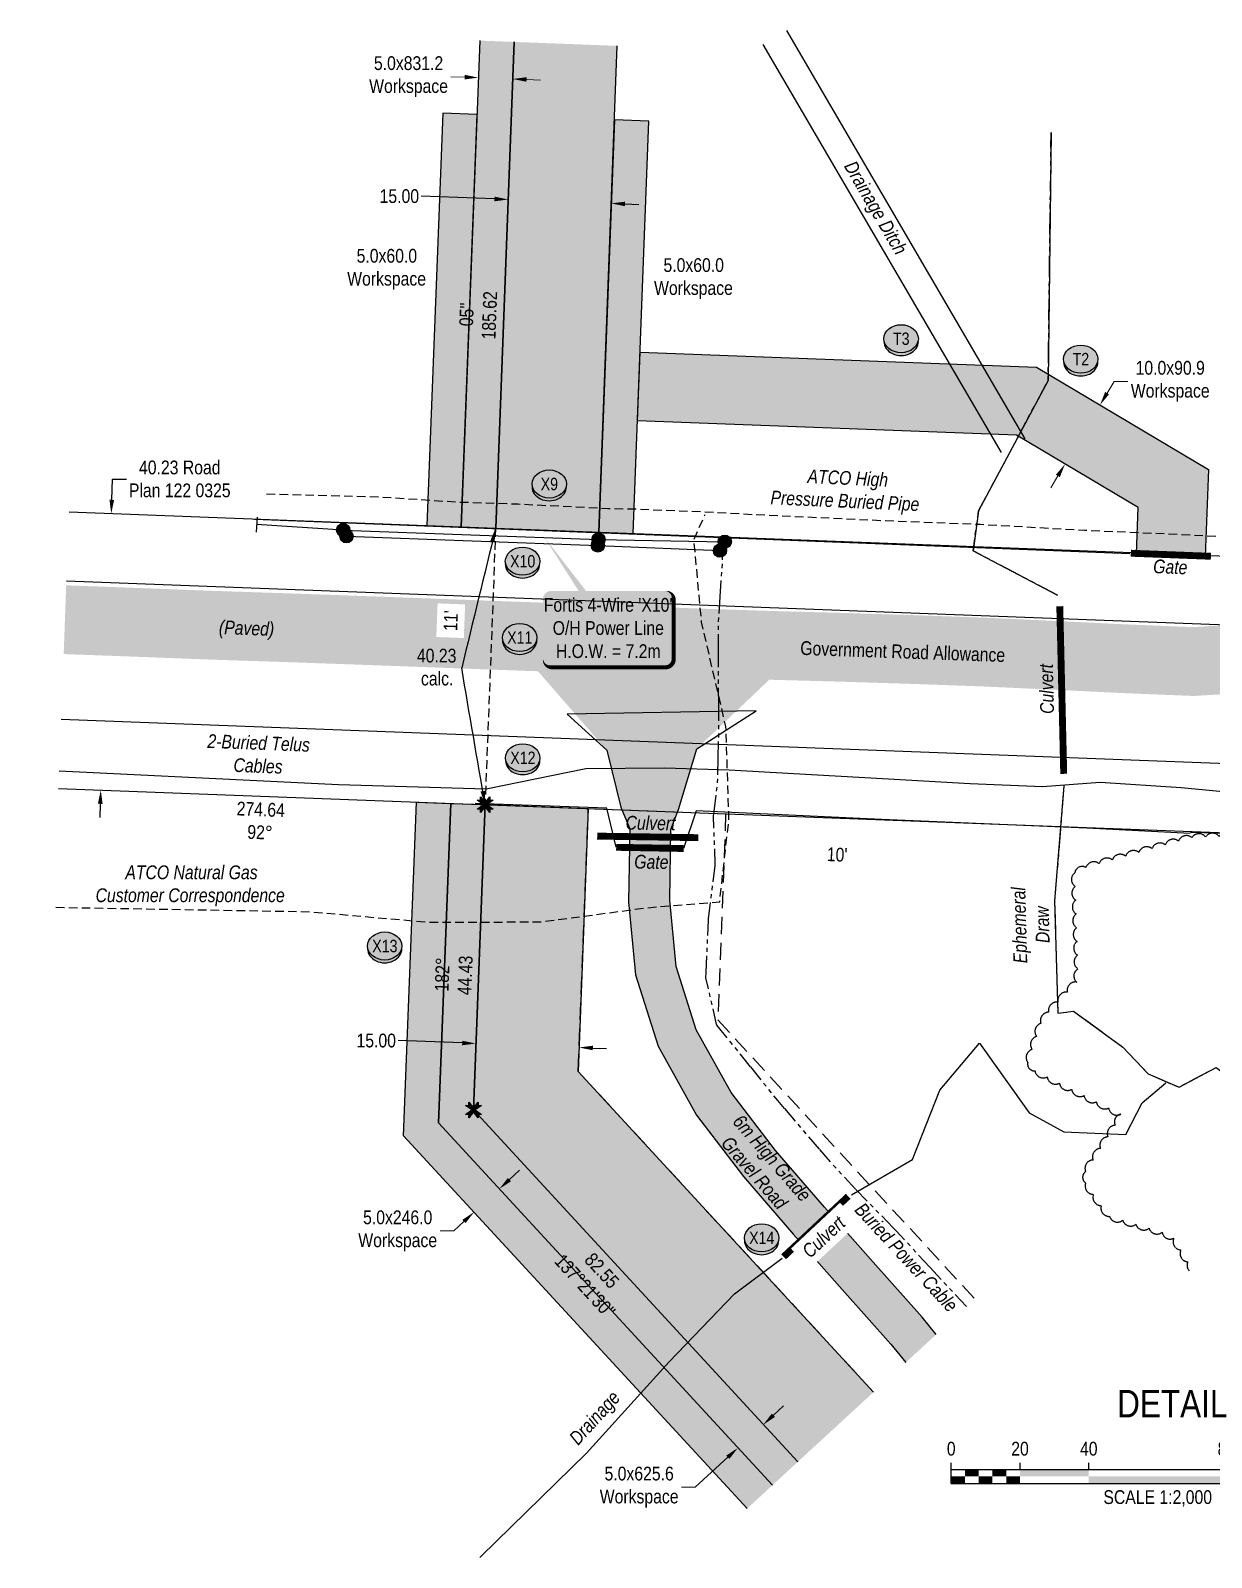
# Model space of a CAD drawing. Extents: x 311053 to 317465, y 5818876 to 5828373.
# Drawn here: x 312486 to 313344, y 5820073 to 5821183 of the extents above; entities that cross this region are included whole.
import ezdxf
from ezdxf.enums import TextEntityAlignment as Align

# ---------------------------------------------------------------- set-up
doc = ezdxf.new("R2010")
doc.units = 0
doc.header["$LTSCALE"] = 5
doc.header["$PDSIZE"] = 0.5
for name, pattern in [('0', [1, 1, 0]), ('foc-ACCESSROAD', [3.75, 2.5, -1.25]), ('foc-TOPO-ephemeral', [6.25, 3.125, -0.625, 0.625, -0.625, 0.625, -0.625]), ('foc-TRAV', [1.875, 1.25, -0.625]), ('POWERLINE5', [7.8, 2.4, -0.6, 0.6, -0.6, 0.6, -0.6, 2.4]), ('UG_PIPE', [1.875, 1.25, -0.625])]:
    doc.linetypes.add(name, pattern=pattern)
doc.layers.get('Defpoints').update_dxf_attribs({"color": 9})
for name, color, linetype in [('AS-FENCE', 48, 'foc-FENCE'), ('AS-PIPE-UG', 44, 'UG_PIPE'), ('AS-PIPE-UG-T', 44, 'Continuous'), ('AS-POWER', 104, 'foc-POWER'), ('AS-POWER-EXISTING', 72, 'POWERLINE5'), ('AS-POWER-EXISTING-PP', 72, 'Continuous'), ('AS-POWER-EXISTING-T', 72, 'Continuous'), ('AS-POWER-STAKED-T', 72, 'Continuous'), ('AS-ROADS', 254, 'Continuous'), ('AS-SYMBOL', 7, 'Continuous'), ('AS-TELEPHONE-T', 224, 'Continuous'), ('AS-TELUS', 224, 'foc-TEL'), ('C-AR', 13, 'foc-ACCESSROAD'), ('DETAIL-T', 7, 'Continuous'), ('L-BD', 7, 'Continuous'), ('L-MON', 1, 'Continuous'), ('L-ROAD-T', 7, 'Continuous'), ('L-SEC', 7, 'Continuous'), ('L-TITLEDB', 4, 'Continuous'), ('L-TITLEDB-T', 4, 'Continuous'), ('P-CROSSINGS', 250, 'Continuous'), ('P-IOP7', 10, 'Continuous'), ('P-IOP7-H', 21, 'Continuous'), ('P-LTO', 14, 'Continuous'), ('P-PROPOSED', 10, 'Continuous'), ('P-PROPOSED-H', 21, 'Continuous'), ('P-TEMP-H', 41, 'Continuous'), ('P-TEMP_WORKSPACE', 46, 'Continuous'), ('P-TRAV', 4, 'foc-TRAV'), ('P-TXT', 4, 'Continuous'), ('T-BUSH', 110, '0'), ('T-DRAW', 143, 'foc-TOPO-ephemeral'), ('T-WATER', 160, 'Continuous'), ('T-WATER-T', 170, 'Continuous')]:
    doc.layers.add(name, color=color, linetype=linetype)
for name, color, linetype, lineweight in [('AS-GENERAL', 48, 'Continuous', 18), ('P-TEMP-T', 46, 'Continuous', 18), ('T-TEXT', 48, 'Continuous', 18)]:
    doc.layers.add(name, color=color, linetype=linetype, lineweight=lineweight)
doc.styles.add('80', font='ARIALN.TTF', dxfattribs={"height": 10})
doc.styles.add('80CG', font='ARIALN.TTF', dxfattribs={"height": 10})
doc.styles.add('80L', font='ARIALN.TTF', dxfattribs={"height": 10})
doc.styles.add('80LS', font='ARIALNI.TTF', dxfattribs={"height": 10})
doc.styles.add('Crossing', font='ARIALN.TTF', dxfattribs={"height": 10})
doc.styles.add('foc-LtypeFont', font='ARIALN.TTF', dxfattribs={"height": 7.35})
doc.linetypes.add('foc-FENCE', pattern='A,10,-1,["X",foc-LtypeFont,S=0.2,R=0,X=-0.625,Y=-0.75],-1.24', length=12.24)
doc.linetypes.add('foc-POWER', pattern='A,6,-1,["P",foc-LtypeFont,S=0.2,R=0,X=-0.625,Y=-0.75],-1.24,4', length=12.24)
doc.linetypes.add('foc-TEL', pattern='A,2,-1,["T",foc-LtypeFont,S=0.2,R=0,X=-0.425,Y=-0.75],-1.24,8', length=12.24)
doc.linetypes.add('foc-TOPO-flowdirection-NOLINE', pattern='A,0,[">",foc-LtypeFont,S=0.3,R=0,X=0,Y=-0.945],-20,[">",foc-LtypeFont,S=0.3,R=0,X=0,Y=-0.945],0', length=20)
doc.dimstyles.new('Compass 5 000', dxfattribs={"dimscale": 5, "dimtxt": 9, "dimasz": 2, "dimexe": 0.2, "dimexo": 0.0625, "dimgap": 0.5, "dimtad": 0, "dimtih": 1, "dimtoh": 1, "dimzin": 0, "dimdsep": 46, "dimtxsty": '80CG', "dimcen": 0.1, "dimse1": 1, "dimse2": 1, "dimclrd": 256, "dimclrt": 256, "dimaunit": 1, "dimadec": 4, "dimazin": 0, "dimtfac": 0.06, "dimtofl": 0, "dimtmove": 0, "dimatfit": 1, "dimfxl": 0.2, "dimtolj": 1, "dimtzin": 0, "dimlwd": -1, "dimarcsym": 0})

# ---------------------------------------------------------------- blocks, each defined once
blk = doc.blocks.new('POWERPOLE')
h = blk.add_hatch(color=255)
edge = h.paths.add_edge_path()
edge.add_arc((0, 0), 0.96, 0, 360)
at = {"linetype": 'Continuous'}
for p, q in [((0.68, -0.68), (-0.68, 0.68)), ((-0.68, -0.68), (0.68, 0.68))]:
    blk.add_line(p, q, dxfattribs=at)
blk.add_circle((0, 0), 0.96, dxfattribs=at)
blk = doc.blocks.new('*U657')
h = blk.add_hatch(color=255)
edge = h.paths.add_edge_path()
edge.add_line((-41.5, -28.5), (41.5, -28.5))
edge.add_arc((41.5, -22.5), 6, 270, 360)
edge.add_line((47.5, -22.5), (47.5, 21))
edge.add_arc((41.5, 21), 6, 0, 90)
edge.add_line((41.5, 27), (-41.5, 27))
edge.add_arc((-41.5, 21), 6, 90, 180)
edge.add_line((-47.5, 21), (-47.5, -22.5))
edge.add_arc((-41.5, -22.5), 6, 180, 270)
at = {"color": 104, "flags": 128}
blk.add_lwpolyline([(-46.6, 66.2, 0, 7.5, 0), (0, 0, 0, 0, 0)], format="xyseb", dxfattribs=at)
blk.add_lwpolyline([(-41.5, -28.5, 3, 3, 0), (41.5, -28.5, 3, 3, 0.414214), (47.5, -22.5, 3, 3, 0), (47.5, 21, 3, 0, 0.414214), (41.5, 27, 0, 0, 0), (-41.5, 27, 0, 0, 0.414214), (-47.5, 21, 0, 0, 0), (-47.5, -22.5, 0, 3, 0.414214)], format="xyseb", close=True, dxfattribs=at)
at = {"color": 104, "style": '80'}
blk.add_attdef('ENTER_TEXT_001', (-26.8, -4.9), '', height=10, dxfattribs=at)
blk = doc.blocks.new('*U656')
at = {"color": 210}
blk.add_line((0.07, 1.1), (-0.07, -1.1), dxfattribs=at)
at = {"layer": 'AS-SYMBOL', "color": 210, "flags": 128}
blk.add_lwpolyline([(12.61, -0.79), (0, 0)], dxfattribs=at)
blk = doc.blocks.new('xing2')
h = blk.add_hatch(color=50)
h.dxf.hatch_style = 1
edge = h.paths.add_edge_path()
edge.add_ellipse((0, 0), major_axis=(-12.5, 0), ratio=0.816297, start_angle=0, end_angle=360)
h = blk.add_hatch(color=250)
h.dxf.hatch_style = 1
edge = h.paths.add_edge_path()
edge.add_ellipse((0, -2), major_axis=(-12.5, 0), ratio=0.816297, start_angle=0, end_angle=180)
edge.add_line((12.5, -2), (12.5, 0))
edge.add_ellipse((0, 0), major_axis=(-12.5, 0), ratio=0.816297, start_angle=0, end_angle=180, ccw=False)
edge.add_line((-12.5, 0), (-12.5, -2))
at = {"color": 250}
blk.add_ellipse((0, 0), major_axis=(-12.5, 0), ratio=0.816297, dxfattribs=at)
blk.add_ellipse((0, -2), major_axis=(-12.5, 0), ratio=0.816297, start_param=0, end_param=3.141593, dxfattribs=at)
at = {"color": 250, "style": 'Crossing'}
blk.add_attdef('CROSSING', text='', height=9, dxfattribs=at).set_placement((0.1, 0), align=Align.MIDDLE_CENTER)
at = {"color": 250, "style": 'Crossing', "flags": 1}
for tag, p in [('OWNER', (0.1, -12.5)), ('DESCRIPTION', (0.1, -25.8)), ('LOCATION', (0.1, -39.3)), ('DWG_REF', (0.1, -52.8))]:
    blk.add_attdef(tag, text='', height=9, dxfattribs=at).set_placement(p, align=Align.MIDDLE_CENTER)
blk = doc.blocks.new('TEMP')
h = blk.add_hatch(color=255)
h.dxf.hatch_style = 1
h.paths.add_polyline_path([(0, 0.25), (-0.67, 1.15), (-0.67, 0.67), (-1.15, 0.67), (-0.25, 0), (-1.15, -0.67), (-0.67, -0.67), (-0.67, -1.15), (0, -0.25), (0.67, -1.15), (0.67, -0.67), (1.15, -0.67), (0.25, 0), (1.15, 0.67), (0.67, 0.67), (0.67, 1.15)])
h.paths.add_polyline_path([(0.57, 0.85), (0.57, 0.57), (0.85, 0.57), (0.08, 0), (0.85, -0.57), (0.57, -0.57), (0.57, -0.85), (0, -0.08), (-0.57, -0.85), (-0.57, -0.57), (-0.85, -0.57), (-0.08, 0), (-0.85, 0.57), (-0.57, 0.57), (-0.57, 0.85), (0, 0.08)], flags=16)
h = blk.add_hatch(color=1)
h.dxf.hatch_style = 1
h.paths.add_polyline_path([(0, 0.08), (-0.57, 0.85), (-0.57, 0.57), (-0.85, 0.57), (-0.08, 0), (-0.85, -0.57), (-0.57, -0.57), (-0.57, -0.85), (0, -0.08), (0.57, -0.85), (0.57, -0.57), (0.85, -0.57), (0.08, 0), (0.85, 0.57), (0.57, 0.57), (0.57, 0.85)])
at = {"color": 1}
for p, q in [((-0.08, 0), (0.08, 0)), ((0, 0.08), (0, -0.08))]:
    blk.add_line(p, q, dxfattribs=at)
at = {"color": 255, "flags": 128}
blk.add_lwpolyline([(-0.25, 0), (-1.15, 0.67), (-0.67, 0.67), (-0.67, 1.15), (0, 0.25), (0.67, 1.15), (0.67, 0.67), (1.15, 0.67), (0.25, 0), (1.15, -0.67), (0.67, -0.67), (0.67, -1.15), (0, -0.25), (-0.67, -1.15), (-0.67, -0.67), (-1.15, -0.67)], close=True, dxfattribs=at)
at = {"color": 1, "flags": 128}
blk.add_lwpolyline([(-0.08, 0), (-0.85, 0.57), (-0.57, 0.57), (-0.57, 0.85), (0, 0.08), (0.57, 0.85), (0.57, 0.57), (0.85, 0.57), (0.08, 0), (0.85, -0.57), (0.57, -0.57), (0.57, -0.85), (0, -0.08), (-0.57, -0.85), (-0.57, -0.57), (-0.85, -0.57)], close=True, dxfattribs=at)
blk = doc.blocks.new('*D654')
at = {"layer": 'Defpoints', "color": 0, "transparency": 16777216}
for p in [(312811.4, 5821148.9), (312811, 5821138.2), (312836, 5821137.3)]:
    blk.add_point(p, dxfattribs=at)
at = {"layer": 'P-TEMP-T', "transparency": 16777216}
for p, q in [((312801.4, 5821149.2), (312791.4, 5821149.6)), ((312846.4, 5821147.5), (312856.4, 5821147.1))]:
    blk.add_line(p, q, dxfattribs=at)
for points in [[(312801.5, 5821150.9), (312801.3, 5821147.6), (312811.4, 5821148.9)], [(312846.4, 5821149.2), (312846.3, 5821145.9), (312836.4, 5821147.9)]]:
    blk.add_solid(points, dxfattribs=at)
at = {"layer": 'P-TEMP-T', "transparency": 16777216, "insert": (312760.6, 5821149.6), "char_height": 10, "attachment_point": 5, "style": '80CG'}
blk.add_mtext('\\A1;5.0x831.2\\PWorkspace', dxfattribs=at)
blk = doc.blocks.new('*D655')
at = {"layer": 'Defpoints', "color": 0, "transparency": 16777216}
for p in [(313263.2, 5820910.9), (313266.7, 5820908.9), (313241.1, 5820865.9)]:
    blk.add_point(p, dxfattribs=at)
at = {"layer": 'P-TEMP-T', "transparency": 16777216}
for p, q in [((313268.3, 5820919.5), (313273.4, 5820928.1)), ((313273.4, 5820928.1), (313283.4, 5820928.1)), ((313232.6, 5820859.3), (313227.5, 5820850.7))]:
    blk.add_line(p, q, dxfattribs=at)
for points in [[(313266.9, 5820920.4), (313269.7, 5820918.7), (313263.2, 5820910.9)], [(313231.1, 5820860.2), (313234, 5820858.5), (313237.7, 5820867.9)]]:
    blk.add_solid(points, dxfattribs=at)
at = {"layer": 'P-TEMP-T', "transparency": 16777216, "insert": (313314.2, 5820928.1), "char_height": 10, "attachment_point": 5, "style": '80CG'}
blk.add_mtext('\\A1;10.0x90.9\\PWorkspace', dxfattribs=at)
blk = doc.blocks.new('*D658')
at = {"layer": 'Defpoints', "color": 0, "transparency": 16777216}
for p in [(312822.1, 5820345.9), (312803.7, 5820329), (312808.2, 5820324.1)]:
    blk.add_point(p, dxfattribs=at)
at = {"layer": 'P-TEMP-T', "transparency": 16777216}
for p, q in [((312833.9, 5820347.8), (312841.3, 5820354.6)), ((312800.8, 5820317.3), (312793.5, 5820310.5)), ((312793.5, 5820310.5), (312783.5, 5820310.5))]:
    blk.add_line(p, q, dxfattribs=at)
for points in [[(312832.8, 5820349), (312835.1, 5820346.6), (312826.6, 5820341)], [(312799.7, 5820318.5), (312802, 5820316.1), (312808.2, 5820324.1)]]:
    blk.add_solid(points, dxfattribs=at)
at = {"layer": 'P-TEMP-T', "transparency": 16777216, "insert": (312752.7, 5820310.5), "char_height": 10, "attachment_point": 5, "style": '80CG'}
blk.add_mtext('\\A1;5.0x246.0\\PWorkspace', dxfattribs=at)
blk = doc.blocks.new('*D659')
at = {"layer": 'Defpoints', "color": 0, "transparency": 16777216}
for p in [(312544.5, 5820831.9), (312585.6, 5820830.4), (312578, 5820629.4)]:
    blk.add_point(p, dxfattribs=at)
at = {"layer": 'L-TITLEDB-T', "transparency": 16777216}
for p, q in [((312544.9, 5820841.9), (312545.5, 5820857.1)), ((312545.5, 5820857.1), (312555.5, 5820857.1)), ((312536.5, 5820621), (312536.1, 5820611))]:
    blk.add_line(p, q, dxfattribs=at)
for points in [[(312543.2, 5820842), (312546.6, 5820841.9), (312544.5, 5820831.9)], [(312534.8, 5820621), (312538.2, 5820620.9), (312536.9, 5820631)]]:
    blk.add_solid(points, dxfattribs=at)
at = {"layer": 'L-TITLEDB-T', "transparency": 16777216, "insert": (312594.3, 5820857.1), "char_height": 10, "attachment_point": 5, "style": '80CG'}
blk.add_mtext('\\A1;40.23 Road\\PPlan 122 0325', dxfattribs=at)
blk = doc.blocks.new('*D661')
at = {"layer": 'Defpoints', "color": 0, "transparency": 16777216}
for p in [(312833, 5821060.3), (312833.3, 5821068.3), (312908.3, 5821065.5)]:
    blk.add_point(p, dxfattribs=at)
at = {"layer": 'P-TXT', "transparency": 16777216}
for p, q in [((312823, 5821060.7), (312769.8, 5821062.7)), ((312917.9, 5821057.1), (312927.9, 5821056.7))]:
    blk.add_line(p, q, dxfattribs=at)
for points in [[(312823.1, 5821062.4), (312823, 5821059), (312833, 5821060.3)], [(312918, 5821058.7), (312917.9, 5821055.4), (312907.9, 5821057.5)]]:
    blk.add_solid(points, dxfattribs=at)
at = {"layer": 'P-TXT', "transparency": 16777216, "insert": (312753.9, 5821062.7), "char_height": 10, "attachment_point": 5, "style": '80CG'}
blk.add_mtext('\\A1;15.00', dxfattribs=at)
blk = doc.blocks.new('*D662')
at = {"layer": 'Defpoints', "color": 0, "transparency": 16777216}
for p in [(312809.6, 5820447.9), (312809.6, 5820446.7), (312884.6, 5820445)]:
    blk.add_point(p, dxfattribs=at)
at = {"layer": 'P-TXT', "transparency": 16777216}
for p, q in [((312799.6, 5820447.1), (312753, 5820448.8)), ((312894.5, 5820443.4), (312904.5, 5820443.1))]:
    blk.add_line(p, q, dxfattribs=at)
for points in [[(312799.7, 5820448.7), (312799.5, 5820445.4), (312809.6, 5820446.7)], [(312894.6, 5820445.1), (312894.5, 5820441.8), (312884.5, 5820443.8)]]:
    blk.add_solid(points, dxfattribs=at)
at = {"layer": 'P-TXT', "transparency": 16777216, "insert": (312737.1, 5820448.8), "char_height": 10, "attachment_point": 5, "style": '80CG'}
blk.add_mtext('\\A1;15.00', dxfattribs=at)
blk = doc.blocks.new('*D663')
at = {"layer": 'Defpoints', "color": 0, "transparency": 16777216}
for p in [(313017.7, 5820170.4), (312999.3, 5820153.4), (313000, 5820152.7)]:
    blk.add_point(p, dxfattribs=at)
at = {"layer": 'P-TEMP-T', "transparency": 16777216}
for p, q in [((313025.8, 5820176.4), (313033.1, 5820183.2)), ((312992.7, 5820145.9), (312969, 5820124.2)), ((312969, 5820124.2), (312959, 5820124.2))]:
    blk.add_line(p, q, dxfattribs=at)
for points in [[(313024.6, 5820177.6), (313026.9, 5820175.2), (313018.4, 5820169.6)], [(312991.5, 5820147.1), (312993.8, 5820144.7), (313000, 5820152.7)]]:
    blk.add_solid(points, dxfattribs=at)
at = {"layer": 'P-TEMP-T', "transparency": 16777216, "insert": (312928.2, 5820124.2), "char_height": 10, "attachment_point": 5, "style": '80CG'}
blk.add_mtext('\\A1;5.0x625.6\\PWorkspace', dxfattribs=at)
blk = doc.blocks.new('Well_proximity')
h = blk.add_hatch(color=191)
h.dxf.hatch_style = 1
edge = h.paths.add_edge_path()
edge.add_ellipse((0, 0), major_axis=(-12.5, 0), ratio=0.816297, start_angle=0, end_angle=360)
h = blk.add_hatch(color=250)
h.dxf.hatch_style = 1
edge = h.paths.add_edge_path()
edge.add_ellipse((0, -2), major_axis=(-12.5, 0), ratio=0.816297, start_angle=0, end_angle=180)
edge.add_line((12.5, -2), (12.5, 0))
edge.add_ellipse((0, 0), major_axis=(-12.5, 0), ratio=0.816297, start_angle=0, end_angle=180, ccw=False)
edge.add_line((-12.5, 0), (-12.5, -2))
at = {"color": 250}
blk.add_ellipse((0, 0), major_axis=(-12.5, 0), ratio=0.816297, dxfattribs=at)
blk.add_ellipse((0, -2), major_axis=(-12.5, 0), ratio=0.816297, start_param=0, end_param=3.141593, dxfattribs=at)
at = {"color": 250, "style": '80L'}
blk.add_attdef('CROSSING', text='', height=9, dxfattribs=at).set_placement((0.1, 0), align=Align.MIDDLE_CENTER)
blk = doc.blocks.new('*U570')
at = {"color": 0}
for p, q in [((-150, 0), (-150, 15)), ((-100, 10), (-100, 15)), ((-50, 10), (-50, 15)), ((50, 10), (50, 15)), ((150.2, 0), (150.2, 15)), ((-150, 10), (150.2, 10)), ((-150, 0), (150.2, 0))]:
    blk.add_line(p, q, dxfattribs=at)
for points in [[(-150, 5), (-140, 5), (-150, 0), (-140, 0)], [(-140, 10), (-130, 10), (-140, 5), (-130, 5)], [(-130, 5), (-120, 5), (-130, 0), (-120, 0)], [(-120, 10), (-110, 10), (-120, 5), (-110, 5)], [(-110, 5), (-100, 5), (-110, 0), (-100, 0)], [(-100, 10), (-50, 10), (-100, 5), (-50, 5)], [(-50, 5), (50, 5), (-50, 0), (50, 0)], [(50, 10), (150.2, 10), (50, 5), (150.2, 5)]]:
    blk.add_solid(points, dxfattribs=at)
at = {"color": 0, "style": '80'}
blk.add_text('metres', height=10, dxfattribs=at).set_placement((162.2, 20), align=Align.CENTER)
at = {"color": 0, "char_height": 10, "style": '80'}
for s, insert, attachment_point in [('0', (-150, 30.2), 2), ('20', (-100, 30.2), 2), ('40', (-50, 30.2), 2), ('80', (50, 30.2), 2), ('120', (136.7, 30.2), 3), ('SCALE 1:2,000', (0.1, -5), 2)]:
    blk.add_mtext(s, dxfattribs=dict(at, insert=insert, attachment_point=attachment_point))

msp = doc.modelspace()

# ---------------------------------------------------------------- hatches: boundary and pattern name
at = {"layer": 'AS-ROADS'}
h = msp.add_hatch(color=256, dxfattribs=at)
h.dxf.hatch_style = 1
h.paths.add_polyline_path([(313122.01, 5820214.846), (313144.111, 5820235.198), (313133.893, 5820247.629), (313098.285, 5820287.776), (313063.037, 5820327.652), (313027.244, 5820368.875), (312995.007, 5820411.169), (312969.635, 5820456.646), (312955.09, 5820502.6), (312950.589, 5820550.961), (312951.333, 5820602.266), (312956.731, 5820616.778), (312970.026, 5820660.943), (313031.247, 5820719.27), (312849.804, 5820722.882), (312904.666, 5820659.848), (312914.901, 5820618.503), (312921.339, 5820602.7), (312920.572, 5820549.785), (312925.521, 5820496.616), (312941.956, 5820444.69), (312969.854, 5820394.687), (313003.967, 5820349.931), (313040.474, 5820307.885), (313075.827, 5820267.89), (313111.078, 5820228.147)])
at = {"layer": 'P-IOP7-H', "linetype": 'Continuous'}
h = msp.add_hatch(color=256, dxfattribs=at)
h.dxf.hatch_style = 1
h.paths.add_polyline_path([(313043.415, 5820142.469), (313098.58, 5820193.269), (312883.875, 5820426.417), (312891.164, 5820617.491), (312816.226, 5820620.34), (312807.758, 5820398.369)])
at = {"layer": 'P-PROPOSED-H'}
h = msp.add_hatch(color=256, dxfattribs=at)
h.dxf.hatch_style = 1
h.paths.add_polyline_path([(312912.342, 5821172), (312837.404, 5821174.859), (312823.918, 5820821.322), (312898.856, 5820818.473)])
h = msp.add_hatch(color=256, dxfattribs=at)
h.dxf.hatch_style = 1
h.paths.add_polyline_path([(313043.415, 5820142.469), (313098.58, 5820193.269), (312883.875, 5820426.417), (312891.165, 5820617.503), (312816.226, 5820620.34), (312807.758, 5820398.369)])
at = {"layer": 'P-TEMP-H'}
h = msp.add_hatch(color=256, dxfattribs=at)
h.dxf.hatch_style = 1
h.paths.add_polyline_path([(312837.404, 5821174.859), (312812.425, 5821175.811), (312798.938, 5820822.272), (312823.918, 5820821.322)])
h = msp.add_hatch(color=256, dxfattribs=at)
h.dxf.hatch_style = 1
h.paths.add_polyline_path([(312785.394, 5821122.977), (312773.959, 5820823.225), (312798.938, 5820822.272), (312810.373, 5821122.024)])
h = msp.add_hatch(color=256, dxfattribs=at)
h.dxf.hatch_style = 1
h.paths.add_polyline_path([(312910.266, 5821118.225), (312898.831, 5820818.474), (312923.81, 5820817.521), (312935.245, 5821117.273)])
h = msp.add_hatch(color=256, dxfattribs=at)
h.dxf.hatch_style = 1
h.paths.add_polyline_path([(313289.696, 5820802.975), (313290.963, 5820836.297), (313202.372, 5820888.896), (312926.931, 5820899.335), (312928.825, 5820949.294), (313216.967, 5820938.374), (313342.052, 5820864.107), (313339.655, 5820801.076)])
h = msp.add_hatch(color=256, dxfattribs=at)
h.dxf.hatch_style = 1
h.paths.add_polyline_path([(313006.639, 5820108.601), (313025.027, 5820125.535), (312782.386, 5820389.019), (312791.247, 5820621.29), (312766.267, 5820622.24), (312757.014, 5820379.67)])
h = msp.add_hatch(color=256, dxfattribs=at)
h.dxf.hatch_style = 1
h.paths.add_polyline_path([(313025.027, 5820125.535), (313043.415, 5820142.469), (312807.758, 5820398.369), (312816.226, 5820620.34), (312791.247, 5820621.29), (312782.386, 5820389.019)])

# ---------------------------------------------------------------- linework, layer by layer
at = {"layer": 'AS-FENCE', "flags": 128}
for points in [[(312648.711, 5820827.833), (313130.561, 5820808.888), (313284.766, 5820802.973)], [(312911.511, 5820589.343), (312904.656, 5820617.778), (312809.006, 5820621.233)], [(313328.796, 5820599.303), (313253.531, 5820603.208), (313104.461, 5820609.583), (312969.581, 5820615.793), (312960.486, 5820588.473)], [(313567.443, 5820603.489), (313456.021, 5820607.443), (313454.536, 5820596.988), (313329.021, 5820600.208)]]:
    msp.add_lwpolyline(points, dxfattribs=at)
at = {"layer": 'AS-GENERAL', "const_width": 4.999, "flags": 128}
for points in [[(313285.566, 5820803.138), (313343.786, 5820800.913)], [(313236.796, 5820642.748), (313233.936, 5820764.608)], [(312971.131, 5820596.343), (312897.701, 5820597.468)], [(312960.486, 5820588.473), (312911.511, 5820589.343)], [(313033.191, 5820291.653), (313080.156, 5820335.613)]]:
    msp.add_lwpolyline(points, dxfattribs=at)
at = {"layer": 'AS-PIPE-UG', "flags": 128}
for points in [[(313567.6, 5820583.683), (313545.631, 5820584.323), (313498.866, 5820592.113), (313490.686, 5820599.248), (313465.186, 5820644.083), (313461.111, 5820669.248), (313452.751, 5820727.618), (313450.501, 5820750.058), (313445.606, 5820772.908), (313443.416, 5820783.253), (313438.871, 5820790.468), (313435.046, 5820798.858), (313429.906, 5820807.568), (313417.841, 5820812.908), (313387.371, 5820813.348), (313320.241, 5820816.703), (313251.856, 5820819.673), (313176.046, 5820823.983), (313115.746, 5820826.228), (313031.831, 5820830.153), (313012.116, 5820831.048), (312974.436, 5820833.093), (312924.626, 5820835.113), (312905.351, 5820835.478), (312840.031, 5820838.718), (312794.971, 5820840.233), (312739.686, 5820843.908), (312654.671, 5820846.178)], [(312504.277, 5820545.711), (312689.151, 5820542.513), (312775.126, 5820534.898), (312856.931, 5820535.103), (312933.111, 5820545.333), (312986.731, 5820549.658), (312993.501, 5820610.543), (312991.266, 5820677.038), (312973.556, 5820753.028), (312968.021, 5820813.073), (312976.146, 5820831.258)]]:
    msp.add_lwpolyline(points, dxfattribs=at)
at = {"layer": 'AS-POWER', "flags": 128}
for points in [[(312713.136, 5820819.998), (312898.666, 5820813.163), (312990.411, 5820811.498)], [(312715.496, 5820815.453), (312898.166, 5820808.733), (312986.961, 5820805.018)]]:
    msp.add_lwpolyline(points, dxfattribs=at)
at = {"layer": 'AS-POWER-EXISTING', "flags": 128}
msp.add_lwpolyline([(313166.081, 5820255.431), (313115.041, 5820310.483), (313085.816, 5820340.438), (313068.696, 5820358.953), (313028.971, 5820405.163), (312984.501, 5820460.448), (312976.726, 5820494.388), (312978.531, 5820536.283), (312983.511, 5820576.808), (312982.266, 5820612.228), (312985.231, 5820636.538), (312986.141, 5820674.498), (312985.771, 5820750.623), (312989.781, 5820812.763)], dxfattribs=at)
at = {"layer": 'AS-ROADS', "const_width": 49.995, "flags": 128}
msp.add_lwpolyline([(312510.843, 5820754.804), (312515.716, 5820754.628), (312566.381, 5820752.763), (312617.301, 5820750.798), (312668.191, 5820749.123), (312719.056, 5820747.323), (312769.966, 5820745.458), (312820.946, 5820743.548), (312871.891, 5820741.723), (312922.781, 5820739.768), (312973.641, 5820737.818), (313024.801, 5820736.128), (313075.466, 5820734.748), (313126.221, 5820733.158), (313177.386, 5820731.323), (313228.846, 5820728.988), (313279.986, 5820726.468), (313330.971, 5820724.378), (313358.721, 5820726.053), (313382.12, 5820722.733), (313432.746, 5820720.768), (313483.391, 5820718.643), (313532.766, 5820716.937), (313571.124, 5820714.958)], dxfattribs=at)
at = {"layer": 'AS-ROADS', "flags": 128}
msp.add_lwpolyline([(313144.111, 5820235.198), (313133.893, 5820247.629), (313098.285, 5820287.776), (313063.037, 5820327.652), (313027.244, 5820368.875), (312995.007, 5820411.169), (312969.635, 5820456.646), (312955.09, 5820502.6), (312950.589, 5820550.961), (312951.333, 5820602.266), (312956.731, 5820616.778), (312970.026, 5820660.943), (313013.161, 5820688.538), (312875.781, 5820686.233), (312904.666, 5820659.848), (312914.901, 5820618.503), (312921.339, 5820602.7), (312920.572, 5820549.785), (312925.521, 5820496.616), (312941.956, 5820444.69), (312969.854, 5820394.687), (313003.967, 5820349.931), (313040.474, 5820307.885), (313075.827, 5820267.89), (313111.078, 5820228.147), (313122.01, 5820214.846)], dxfattribs=at)
at = {"layer": 'AS-TELUS', "flags": 128}
msp.add_lwpolyline([(312506.665, 5820644.933), (312709.556, 5820635.088), (312817.071, 5820631.748), (312889.361, 5820646.708), (312946.826, 5820647.028), (312993.586, 5820645.743), (313040.616, 5820643.118), (313105.141, 5820639.318), (313168.761, 5820635.843), (313221.291, 5820633.593), (313263.236, 5820636.613), (313322.151, 5820632.818), (313375.341, 5820627.843), (313436.931, 5820633.723), (313466.716, 5820638.728), (313552.076, 5820636.813), (313568.114, 5820636.227)], dxfattribs=at)
at = {"layer": 'C-AR'}
msp.add_lwpolyline([(313098.58, 5820193.269), (312883.875, 5820426.417), (312891.165, 5820617.503), (312991.082, 5820613.691), (312985.364, 5820463.816), (313172.133, 5820261.004)], dxfattribs=at)
at = {"layer": 'L-SEC'}
for p, q in [((313572.177, 5820742.488), (312511.908, 5820782.826)), ((313454.616, 5820646.313), (312508.086, 5820682.324))]:
    msp.add_line(p, q, dxfattribs=at)
at = {"layer": 'L-TITLEDB'}
for p, q in [((312513.82, 5820833.114), (313574.1, 5820792.797)), ((312506.178, 5820632.13), (313452.701, 5820596.138))]:
    msp.add_line(p, q, dxfattribs=at)
at = {"layer": 'P-IOP7', "flags": 128}
msp.add_lwpolyline([(313043.415, 5820142.469), (312807.758, 5820398.369), (312816.226, 5820620.34), (312891.165, 5820617.503), (312891.164, 5820617.491), (312883.875, 5820426.417), (313098.58, 5820193.269)], dxfattribs=at)
at = {"layer": 'P-LTO', "flags": 128}
msp.add_lwpolyline([(313043.415, 5820142.469), (312807.758, 5820398.369), (312816.226, 5820620.34), (312891.165, 5820617.503), (312891.164, 5820617.491), (312883.875, 5820426.417), (313098.58, 5820193.269)], dxfattribs=at)
at = {"layer": 'P-PROPOSED', "flags": 128}
for points in [[(312837.404, 5821174.859), (312823.918, 5820821.322), (312898.856, 5820818.473), (312912.342, 5821172)], [(313043.415, 5820142.469), (312807.758, 5820398.369), (312816.226, 5820620.34), (312891.165, 5820617.503), (312891.164, 5820617.491), (312883.875, 5820426.417), (313098.58, 5820193.269)]]:
    msp.add_lwpolyline(points, dxfattribs=at)
at = {"layer": 'P-TEMP_WORKSPACE'}
msp.add_lwpolyline([(312812.425, 5821175.811), (312798.938, 5820822.272), (312823.918, 5820821.322), (312837.404, 5821174.859)], dxfattribs=at)
at = {"layer": 'P-TEMP_WORKSPACE', "flags": 128}
for points in [[(312785.394, 5821122.977), (312773.959, 5820823.225), (312798.938, 5820822.272), (312810.373, 5821122.024)], [(312910.266, 5821118.225), (312898.831, 5820818.474), (312923.81, 5820817.521), (312935.245, 5821117.273)], [(313289.696, 5820802.975), (313290.963, 5820836.297), (313202.372, 5820888.896), (312926.931, 5820899.335), (312928.825, 5820949.294), (313216.967, 5820938.374), (313342.052, 5820864.107), (313339.655, 5820801.076)]]:
    msp.add_lwpolyline(points, close=True, dxfattribs=at)
for points in [[(313006.639, 5820108.601), (312757.014, 5820379.67), (312766.267, 5820622.24), (312791.247, 5820621.29), (312782.386, 5820389.019), (313025.027, 5820125.535)], [(313025.027, 5820125.535), (312782.386, 5820389.019), (312791.247, 5820621.29), (312816.226, 5820620.34), (312807.758, 5820398.369), (313043.415, 5820142.469)]]:
    msp.add_lwpolyline(points, dxfattribs=at)
at = {"layer": 'P-TRAV'}
msp.add_line((312823.893, 5820821.323), (312816.226, 5820620.34), dxfattribs=at)
at = {"layer": 'T-BUSH', "flags": 128}
msp.add_lwpolyline([(313567.789, 5820627.745, 0.32400794), (313560.93, 5820625.697, 0.52056705), (313550.94, 5820626.128, 0.52056705), (313540.954, 5820626.638, 0.52056705), (313530.97, 5820627.186, 0.52056705), (313520.986, 5820627.735, 0.52056705), (313511.002, 5820628.283, 0.52056705), (313501.019, 5820628.832, 0.52056705), (313491.035, 5820629.38, 0.52056705), (313481.051, 5820629.929, 0.52056705), (313471.067, 5820630.477, 0.52056705), (313462.685, 5820625.412, 0.52056705), (313454.495, 5820619.676, 0.52056705), (313446.305, 5820613.94, 0.52056705), (313438.115, 5820608.204, 0.52056705), (313429.608, 5820603.328, 0.52056705), (313419.653, 5820602.394, 0.52056705), (313409.698, 5820601.46, 0.52056705), (313399.743, 5820600.525, 0.52056705), (313389.787, 5820599.591, 0.52056705), (313379.832, 5820598.656, 0.52056705), (313369.86, 5820597.98, 0.52056705), (313359.868, 5820597.592, 0.52056705), (313349.877, 5820597.204, 0.52056705), (313339.885, 5820596.816, 0.52056705), (313329.894, 5820596.429, 0.52056705), (313320.252, 5820593.843, 0.52056705), (313310.633, 5820591.112, 0.52056705), (313301.014, 5820588.382, 0.52056705), (313291.395, 5820585.651, 0.52056705), (313281.776, 5820582.921, 0.52056705), (313272.157, 5820580.19, 0.52056705), (313262.538, 5820577.459, 0.52056705), (313252.919, 5820574.729, 0.52056705), (313244.847, 5820570.869, 0.52056705), (313245.174, 5820560.876, 0.52056705), (313245.502, 5820550.882, 0.52056705), (313245.829, 5820540.888, 0.52056705), (313246.157, 5820530.895, 0.52056705), (313246.484, 5820520.901, 0.52056705), (313246.812, 5820510.908, 0.52056705), (313247.14, 5820500.914, 0.52056705), (313246.203, 5820491.393, 0.52056705), (313239.397, 5820484.068, 0.52056705), (313232.591, 5820476.743, 0.52056705), (313225.785, 5820469.417, 0.52056705), (313220.228, 5820461.35, 0.52056705), (313217.048, 5820451.87, 0.52056705), (313213.867, 5820442.391, 0.52056705), (313210.687, 5820432.911, 0.52056705), (313215.858, 5820426.862, 0.52056705), (313224.784, 5820422.356, 0.52056705), (313233.71, 5820417.85, 0.52056705), (313242.636, 5820413.344, 0.52056705), (313251.562, 5820408.838, 0.52056705), (313260.488, 5820404.331, 0.52056705), (313269.414, 5820399.825, 0.52056705), (313278.34, 5820395.319, 0.52056705), (313274.284, 5820387.265, 0.52056705), (313268.891, 5820378.846, 0.52056705), (313263.497, 5820370.426, 0.52056705), (313258.103, 5820362.007, 0.52056705), (313252.709, 5820353.588, 0.52056705), (313252.723, 5820345.258, 0.52056705), (313258.395, 5820337.023, 0.52056705), (313264.066, 5820328.788, 0.52056705), (313270.094, 5820321.041, 0.52056705), (313279.665, 5820318.148, 0.52056705), (313289.236, 5820315.255, 0.52056705), (313298.808, 5820312.362, 0.52056705), (313308.379, 5820309.469, 0.52056705), (313316.841, 5820305.162, 0.52056705), (313321.923, 5820296.551, 0.52056705), (313327.005, 5820287.94, 0.28906244), (313327.889, 5820281.487)], format="xyb", dxfattribs=at)
at = {"layer": 'T-DRAW', "flags": 128}
for points in [[(313232.351, 5820772.663), (313170.871, 5820804.848), (313174.951, 5820833.988), (313225.491, 5820928.773), (313227.632, 5821109.064)], [(313236.911, 5820633.928), (313230.196, 5820550.378), (313232.441, 5820468.718), (313243.821, 5820470.223), (313279.661, 5820444.158), (313298.266, 5820424.548), (313320.596, 5820414.953), (313347.691, 5820429.198), (313376.036, 5820408.053), (313404.051, 5820345.508), (313509.649, 5820312.128)]]:
    msp.add_lwpolyline(points, dxfattribs=at)
at = {"layer": 'T-DRAW', "linetype": 'foc-TOPO-flowdirection-NOLINE', "flags": 128}
for points in [[(313227.632, 5821109.064), (313225.491, 5820928.773), (313174.951, 5820833.988), (313170.871, 5820804.848), (313232.351, 5820772.663)], [(313236.911, 5820633.928), (313230.196, 5820550.378), (313232.441, 5820468.718), (313243.821, 5820470.223), (313279.661, 5820444.158), (313298.266, 5820424.548), (313320.596, 5820414.953), (313347.691, 5820429.198), (313376.036, 5820408.053), (313404.051, 5820345.508), (313509.379, 5820310.976)]]:
    msp.add_lwpolyline(points, dxfattribs=at)
at = {"layer": 'T-WATER', "flags": 128}
for points in [[(313208.855, 5820886.423), (313035.57, 5821183.139)], [(313191.586, 5820876.338), (313018.369, 5821172.938)], [(313082.521, 5820336.753), (313126.976, 5820362.428), (313146.861, 5820412.738), (313175.501, 5820446.848), (313211.596, 5820396.333), (313236.791, 5820382.573), (313281.941, 5820380.648), (313293.756, 5820403.593), (313310.906, 5820418.078)], [(312812.414, 5820073.049), (312813.081, 5820073.713), (312889.871, 5820148.898), (312950.066, 5820215.213), (312997.606, 5820264.763), (313032.196, 5820290.733)]]:
    msp.add_lwpolyline(points, dxfattribs=at)
at = {"layer": 'T-WATER', "linetype": 'foc-TOPO-flowdirection-NOLINE', "flags": 128}
msp.add_lwpolyline([(312812.414, 5820073.049), (312813.081, 5820073.713), (312889.871, 5820148.898), (312950.066, 5820215.213), (312997.606, 5820264.763), (313032.196, 5820290.733)], dxfattribs=at)

# ---------------------------------------------------------------- block references
at = {"xscale": 4.999495499999981, "yscale": 4.999495499999981, "zscale": 4.999495499999981}
msp.add_blockref('*U656', (312650.091, 5820823.928), dxfattribs=at)
at = {"layer": 'AS-POWER-EXISTING', "xscale": 4.999495499999981, "yscale": 4.999495499999981, "zscale": 4.999495499999981}
for p in [(312898.666, 5820813.163), (312990.411, 5820811.498), (312898.166, 5820808.733), (312986.961, 5820805.018)]:
    msp.add_blockref('POWERPOLE', p, dxfattribs=at)
at = {"layer": 'AS-POWER-EXISTING-PP', "color": 3, "xscale": 4.999495499999981, "yscale": 4.999495499999981, "zscale": 4.999495499999981}
for p in [(312713.136, 5820819.998), (312715.496, 5820815.453)]:
    msp.add_blockref('POWERPOLE', p, dxfattribs=at)
at = {"layer": 'AS-POWER-STAKED-T', "color": 5, "linetype": 'Continuous'}
ref = msp.add_blockref('*U657', (312905.829, 5820748.716), dxfattribs=dict(at, xscale=0.9998991, yscale=0.9998991, zscale=0.9998991))
ref.add_attrib('ENTER_TEXT_001', "Fortis 4-Wire 'X10'", (312858.879, 5820760.623), dxfattribs={"layer": '0', "color": 104, "height": 9.99899, "style": '80'})
ref.add_attrib('ENTER_TEXT_002', 'O/H Power Line', (312865.362, 5820743.781), dxfattribs={"layer": '0', "color": 104, "height": 9.99899, "style": '80'})
ref.add_attrib('ENTER_TEXT_003', 'H.O.W. = 7.2m', (312867.719, 5820726.939), dxfattribs={"layer": '0', "color": 104, "height": 9.99899, "style": '80'})
at = {"layer": 'DETAIL-T', "linetype": 'Continuous', "xscale": 0.9998991, "yscale": 0.9998991, "zscale": 0.9998991}
msp.add_blockref('*U570', (313305.008, 5820126.926), dxfattribs=at)
at = {"layer": 'L-MON', "xscale": 4.999495499999981, "yscale": 4.999495499999981, "zscale": 4.999495499999981}
for p in [(312816.226, 5820620.34), (312807.758, 5820398.369)]:
    msp.add_blockref('TEMP', p, dxfattribs=at)
at = {"layer": 'P-CROSSINGS', "xscale": 0.9998991, "yscale": 0.9998991, "zscale": 0.9998991}
for p, values in [((313118.622, 5820959.097), {'CROSSING': 'T3'}), ((313249.17, 5820944.246), {'CROSSING': 'T2'})]:
    msp.add_blockref('Well_proximity', p, dxfattribs=at).add_auto_attribs(values)
at = {"layer": 'P-CROSSINGS', "linetype": 'Continuous', "xscale": 0.9998991, "yscale": 0.9998991, "zscale": 0.9998991}
for p, values in [((312862.828, 5820853.469), {'CROSSING': 'X9'}), ((312843.432, 5820797.315), {'CROSSING': 'X10'}), ((312841.339, 5820741.829), {'CROSSING': 'X11'}), ((312843.618, 5820654.381), {'CROSSING': 'X12'}), ((312743.269, 5820517.581), {'CROSSING': 'X13'}), ((313017.207, 5820305.372), {'CROSSING': 'X14'})]:
    msp.add_blockref('xing2', p, dxfattribs=at).add_auto_attribs(values)

# ---------------------------------------------------------------- texts
at = {"layer": 'AS-PIPE-UG-T', "insert": (313007.271, 5820866.213), "char_height": 9.99899, "attachment_point": 1, "rotation": 357.322026, "style": '80L'}
msp.add_mtext_dynamic_manual_height_columns('\\pi40.467;{\\fArial Narrow|b0|i1|c0|p34; ATCO High\\P\\pi17.495;Pressure Buried Pipe }', width=142.38731, gutter_width=50, heights=[48.571], dxfattribs=at)
at = {"layer": 'AS-PIPE-UG-T', "insert": (312530.032, 5820576.159), "char_height": 9.99899, "attachment_point": 1, "style": '80L'}
msp.add_mtext_dynamic_manual_height_columns('\\pi21.553;{\\fArial Narrow|b0|i1|c0|p34; ATCO Natural Gas \\P\\pi3.0968;Customer Correspondence }', width=142.38731, gutter_width=50, heights=[0], dxfattribs=at)
at = {"layer": 'DETAIL-T', "color": 3, "insert": (313315.697, 5820184.862), "char_height": 19.998, "width": 223.83544, "attachment_point": 5, "style": '80CG'}
msp.add_mtext('DETAIL', dxfattribs=at)
at = {"layer": 'L-BD', "attachment_point": 2, "style": '80L', "bg_fill": 1, "bg_fill_color": 41, "bg_fill_transparency": 0}
for s, insert, char_height, width, rotation, box_fill_scale in [("05'' 185.62", (312797.723, 5820976.915), 9.99897, 26.1849, 87.8154, 1.1), ('182°\\P44.43 ', (312780.069, 5820497.064), 9.999, 28.2213, 87.8154, 1.15), ("82.55\\P137°21'30'' ", (312904.834, 5820285.02), 9.99899, 21.41569, 312.6418, 1.1)]:
    msp.add_mtext(s, dxfattribs=dict(at, insert=insert, char_height=char_height, width=width, rotation=rotation, box_fill_scale=box_fill_scale))
at = {"layer": 'L-BD', "char_height": 9.999, "attachment_point": 2, "rotation": 357.8223, "style": '80L'}
for s, insert, width in [('274.64\\P92° ', (312653.398, 5820621.909), 15.22466), ("\\P10'", (313072.929, 5820605.719), 38.06165)]:
    msp.add_mtext(s, dxfattribs=dict(at, insert=insert, width=width))
at = {"layer": 'L-ROAD-T', "style": '80L'}
msp.add_text('Government Road Allowance', height=9.99899, rotation=357.97324, dxfattribs=at).set_placement((313119.772, 5820731.648), align=Align.MIDDLE_CENTER)
at = {"layer": 'P-TRAV', "linetype": 'ByBlock', "insert": (312766.583, 5820733.705), "char_height": 9.99899, "attachment_point": 1, "style": '80L'}
msp.add_mtext_dynamic_manual_height_columns('\\pi0.11621;40.23\\P\\pi3.0457;calc.', width=28.22415, gutter_width=50, heights=[0], dxfattribs=at)
at = {"layer": 'T-TEXT', "style": '80LS'}
msp.add_text('(Paved)', height=9.999, rotation=357.821213, dxfattribs=at).set_placement((312642.896, 5820748.689), align=Align.MIDDLE_CENTER)
at = {"layer": 'T-TEXT', "char_height": 9.99899, "attachment_point": 1, "style": '80L'}
for s, insert, rotation in [('{\\fArial Narrow|b0|i1|c0|p34;Gate}', (313302.073, 5820798.699), 357.811386), ('{\\fArial Narrow|b0|i1|c0|p34;Culvert}', (313219.751, 5820686.204), 91.344444), ('{\\fArial Narrow|b0|i1|c0|p34;Culvert}', (312918.437, 5820612.248), 359.122257), ('{\\fArial Narrow|b0|i1|c0|p34;Gate}', (312924.751, 5820583.949), 359.122257)]:
    msp.add_mtext_dynamic_manual_height_columns(s, width=38.79129, gutter_width=50, heights=[0], dxfattribs=dict(at, insert=insert, rotation=rotation))
at = {"layer": 'T-WATER-T', "char_height": 9.99899, "attachment_point": 1, "style": '80L'}
for s, insert, rotation in [('\\pi-13.506;{\\fArial Narrow|b0|i1|c0|p34;Ephemeral \\P\\pi0.75921;Draw}', (313199.932, 5820518.351), 91.574781), ('{\\fArial Narrow|b0|i1|c0|p34;Drainage}', (312876.451, 5820160.769), 47.76956)]:
    msp.add_mtext_dynamic_manual_height_columns(s, width=28.30971, gutter_width=50, heights=[0], dxfattribs=dict(at, insert=insert, rotation=rotation))

# ---------------------------------------------------------------- dimensions: what is measured, and where the dimension line sits
at = {"layer": 'L-TITLEDB-T'}
dim = msp.add_linear_dim(base=(312544.529, 5820831.946), p1=(312577.998, 5820629.399), p2=(312585.64, 5820830.383), angle=87.822371, text='40.23 Road\\PPlan 122 0325', dimstyle='Compass 5 000', dxfattribs=at)
dim.commit()
dim.dimension.update_dxf_attribs({"geometry": '*D659', "text_midpoint": (312594.256, 5820857.135), "dimtype": 161})
at = {"layer": 'P-TEMP-T'}
for p1, p2, distance, text, picture, middle in [((312835.97, 5821137.259), (312810.991, 5821138.212), -10.649, '5.0x831.2\\PWorkspace', '*D654', (312760.589, 5821149.616)), ((313241.143, 5820865.877), (313266.667, 5820908.866), 4.031, '10.0x90.9\\PWorkspace', '*D655', (313314.233, 5820928.121)), ((312822.096, 5820345.898), (312803.708, 5820328.965), 6.637, '5.0x246.0\\PWorkspace', '*D658', (312752.67, 5820310.534))]:
    dim = msp.add_aligned_dim(p1=p1, p2=p2, distance=distance, text=text, dimstyle='Compass 5 000', dxfattribs=at)
    dim.commit()
    dim.dimension.update_dxf_attribs({"geometry": picture, "text_midpoint": middle})
dim = msp.add_linear_dim(base=(313000.017, 5820152.693), p1=(313017.72, 5820170.371), p2=(312999.332, 5820153.437), angle=222.641771, text='5.0x625.6\\PWorkspace', dimstyle='Compass 5 000', dxfattribs=at)
dim.commit()
dim.dimension.update_dxf_attribs({"geometry": '*D663', "text_midpoint": (312928.223, 5820124.171), "dimtype": 161})
at = {"layer": 'P-TXT'}
for base, p1, p2, picture, middle in [((312833.034, 5821060.308), (312908.253, 5821065.469), (312833.34, 5821068.327), '*D661', (312753.896, 5821062.719)), ((312809.601, 5820446.681), (312884.584, 5820444.998), (312809.646, 5820447.857), '*D662', (312737.08, 5820448.839))]:
    dim = msp.add_linear_dim(base=base, p1=p1, p2=p2, angle=177.815371, text='15.00', dimstyle='Compass 5 000', dxfattribs=at)
    dim.commit()
    dim.dimension.update_dxf_attribs({"geometry": picture, "text_midpoint": middle, "dimtype": 161})

# ---------------------------------------------------------------- leaders
at = {"layer": 'P-TRAV', "linetype": 'ByBlock', "path_type": 1}
for points in [[(312823.893, 5820821.323), (312799.199, 5820719.709)], [(312816.226, 5820620.34), (312799.199, 5820719.709)]]:
    msp.add_leader(points, dimstyle='Compass 5 000', override={"dimgap": 0.5, "dimtad": 0}, dxfattribs=at)

# ---------------------------------------------------------------- next in the draw order: texts
at = {"layer": 'AS-TELEPHONE-T', "linetype": 'Continuous', "insert": (312614.24, 5820671.644), "char_height": 9.99899, "attachment_point": 1, "rotation": 357.822371, "style": '80L', "bg_fill": 3, "box_fill_scale": 1, "bg_fill_color": 256, "bg_fill_transparency": 0}
msp.add_mtext_dynamic_manual_height_columns('\\pi0.39138;{\\fArial Narrow|b0|i1|c0|p34;2-Buried Telus \\P\\pi19.99;Cables}', width=74.56794, gutter_width=50, heights=[0], dxfattribs=at)
at = {"layer": 'L-BD', "insert": (312786.246, 5820754.267), "char_height": 9.999, "width": 14.47098, "attachment_point": 2, "rotation": 87.8154, "style": '80L', "bg_fill": 2}
msp.add_mtext("11' ", dxfattribs=at)
at = {"layer": 'P-TEMP-T', "char_height": 9.99899, "attachment_point": 1, "style": '80L', "bg_fill": 3, "box_fill_scale": 1.15, "bg_fill_color": 256, "bg_fill_true_color": 256, "bg_fill_transparency": 0}
for insert in [(312716.505, 5821024.383), (312939.527, 5821017.622)]:
    msp.add_mtext_dynamic_manual_height_columns('\\pi6.3513;5.0x60.0\\P\\pi-0.50338;Workspace', width=55.63146, gutter_width=50, heights=[0], dxfattribs=dict(at, insert=insert))
at = {"layer": 'T-TEXT', "insert": (313045.629, 5820297.373), "char_height": 9.99899, "attachment_point": 1, "rotation": 43.107108, "style": '80L', "bg_fill": 2}
msp.add_mtext_dynamic_manual_height_columns('{\\fArial Narrow|b0|i1|c0|p34;Culvert}', width=38.79129, gutter_width=50, heights=[0], dxfattribs=at)
at = {"layer": 'T-WATER-T', "insert": (313085.465, 5821089.582), "char_height": 9.99897, "attachment_point": 1, "rotation": 300.285307, "style": '80L', "bg_fill": 3, "box_fill_scale": 1.15, "bg_fill_color": 256, "bg_fill_true_color": 256, "bg_fill_transparency": 0}
msp.add_mtext_dynamic_manual_height_columns('{\\fArial Narrow|b0|i1|c0|p34;Drainage Ditch}', width=75.57736, gutter_width=50, heights=[0], dxfattribs=at)

# ---------------------------------------------------------------- next in the draw order: texts
at = {"layer": 'AS-POWER-EXISTING-T', "linetype": 'Continuous', "insert": (313079.562, 5820344.923), "char_height": 9.99899, "attachment_point": 1, "rotation": 312.834467, "style": '80L'}
msp.add_mtext_dynamic_manual_height_columns('\\pi17.569;{\\fArial Narrow|b0|i1|c0|p34;Buried Power Cable}', width=136.21247, gutter_width=50, heights=[0], dxfattribs=at)
at = {"layer": 'T-TEXT', "insert": (313002.795, 5820396.428), "char_height": 9.99899, "attachment_point": 1, "rotation": 310.966471, "style": '80L'}
msp.add_mtext_dynamic_manual_height_columns('\\pi0.53135;{\\fArial Narrow|b0|i1|c0|p34;6m High Grade\\P\\pi6.8711;Gravel Road}', width=77.49427, gutter_width=50, heights=[0], dxfattribs=at)

doc.saveas('drawing.dxf')
